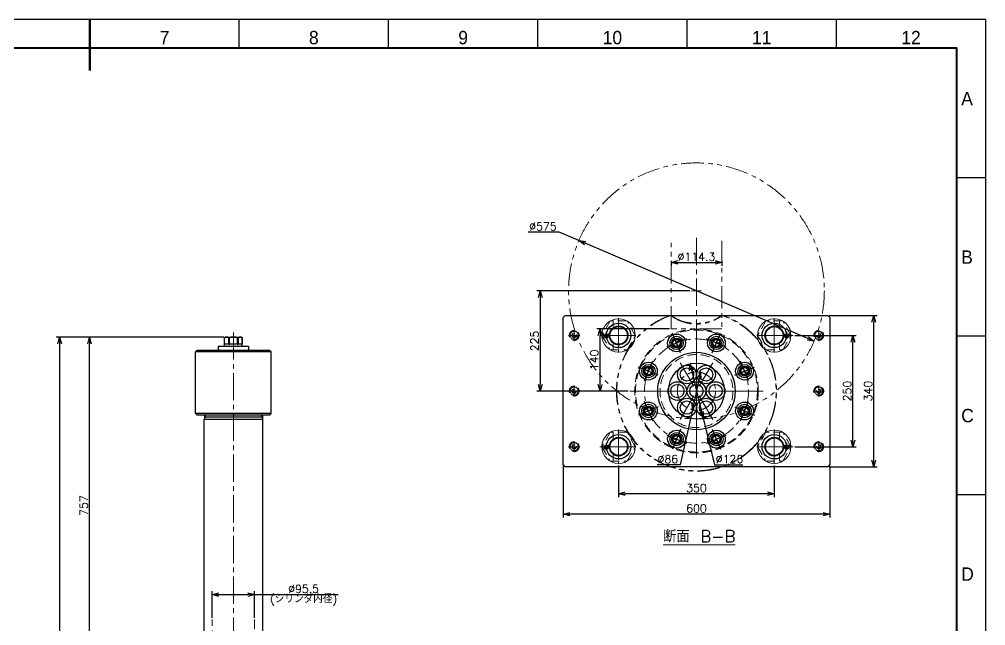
# Model space of a CAD drawing. Header units: millimetres. Extents: x 0 to 49006, y -7876 to 6995.
# Drawn here: x 43616 to 45789, y 1461 to 2824 of the extents above; entities that cross this region are included whole.
import ezdxf
from ezdxf.enums import TextEntityAlignment as Align

# ---------------------------------------------------------------- set-up
doc = ezdxf.new("R2010")
doc.units = ezdxf.units.MM
doc.header["$LTSCALE"] = 3.2
doc.header["$PDMODE"] = 99
doc.header["$PDSIZE"] = 1
for name, pattern in [('CENTER2', [28.575, 19.05, -3.175, 3.175, -3.175]), ('HIDDEN', [9.525, 6.35, -3.175]), ('PHANTOM2', [31.75, 15.875, -3.175, 3.175, -3.175, 3.175, -3.175])]:
    doc.linetypes.add(name, pattern=pattern)
for name, color, linetype, lineweight in [('04_HIDDEN', 2, 'HIDDEN', 13), ('05_CENTER', 4, 'CENTER2', 13), ('06_PHANTOM', 2, 'PHANTOM2', 13), ('08_DIM', 3, 'Continuous', 13), ('99_図枠', 7, 'Continuous', 40)]:
    doc.layers.add(name, color=color, linetype=linetype, lineweight=lineweight)
doc.layers.add('10_DRAFT', color=8, linetype='Continuous', lineweight=0, plot=False)
doc.layers.add('10_補助線', color=8, linetype='Continuous', lineweight=13, plot=False)
doc.styles.add('KSS_TXT', font='txt.shx', dxfattribs={"bigfont": 'extfont2.shx'})
doc.styles.add('KSS_TXT_L', font='txt.shx', dxfattribs={"height": 36, "bigfont": 'extfont2.shx'})
doc.styles.add('表題用', font='MS PGothic.ttf')
doc.dimstyles.new('KSS_DIM', dxfattribs={"dimscale": 12, "dimtxt": 3, "dimasz": 2.5, "dimexe": 1.25, "dimexo": 0.625, "dimtad": 1, "dimdsep": 46, "dimtxsty": 'KSS_TXT', "dimblk": 'OPEN30', "dimcen": 0, "dimazin": 2, "dimtfac": 0.75, "dimtmove": 0, "dimatfit": 3, "dimldrblk": 'OPEN30', "dimfxl": 1.25, "dimtolj": 1, "dimarcsym": 0})
doc.dimstyles.new('KSS_DIM$3', dxfattribs={"dimscale": 12, "dimtxt": 3, "dimasz": 2.5, "dimexe": 1.25, "dimexo": 0.625, "dimtad": 1, "dimtih": 1, "dimtoh": 1, "dimdsep": 46, "dimtxsty": 'KSS_TXT', "dimblk": 'OPEN30', "dimcen": 0, "dimazin": 2, "dimtfac": 0.75, "dimtofl": 0, "dimtmove": 0, "dimatfit": 3, "dimldrblk": 'OPEN30', "dimfxl": 1.25, "dimtolj": 1, "dimarcsym": 0})

# ---------------------------------------------------------------- blocks, each defined once
blk = doc.blocks.new('_Open30')
at = {"color": 0, "linetype": 'ByBlock', "lineweight": -2}
for p, q in [((-1, 0.27), (0, 0)), ((0, 0), (-1, -0.27)), ((0, 0), (-1, 0))]:
    blk.add_line(p, q, dxfattribs=at)
blk = doc.blocks.new('*D2132')
at = {"layer": '08_DIM', "color": 0, "lineweight": -2, "transparency": 16777216}
for p, q in [((44075.5, 2109.6), (43766.1, 2109.6)), ((43773.6, 1367.6), (43773.6, 2094.6)), ((43923.5, 1352.6), (43766.1, 1352.6))]:
    blk.add_line(p, q, dxfattribs=at)
at = {"layer": 'Defpoints', "color": 0, "transparency": 16777216}
for p in [(43773.6, 2109.6), (44079.3, 2109.6), (43927.3, 1352.6)]:
    blk.add_point(p, dxfattribs=at)
at = {"layer": '08_DIM', "color": 0, "lineweight": -2, "transparency": 16777216, "xscale": 15, "yscale": 15, "zscale": 15}
for p, rotation in [((43773.6, 2109.6), 90), ((43773.6, 1352.6), 270)]:
    blk.add_blockref('_Open30', p, dxfattribs=dict(at, rotation=rotation))
at = {"layer": '08_DIM', "color": 0, "transparency": 16777216, "insert": (43760.8, 1731.1), "char_height": 18, "attachment_point": 5, "rotation": 90, "style": 'KSS_TXT'}
blk.add_mtext('\\A1;757', dxfattribs=at)
blk = doc.blocks.new('*D2137')
at = {"layer": '08_DIM', "color": 0, "lineweight": -2, "transparency": 16777216}
for p, q in [((44838.4, 1819.7), (44838.4, 1704.4)), ((45438.4, 1819.7), (45438.4, 1704.4)), ((45423.4, 1711.9), (44853.4, 1711.9))]:
    blk.add_line(p, q, dxfattribs=at)
at = {"layer": 'Defpoints', "color": 0, "transparency": 16777216}
for p in [(44838.4, 1823.4), (45438.4, 1823.4), (44838.4, 1711.9)]:
    blk.add_point(p, dxfattribs=at)
at = {"layer": '08_DIM', "color": 0, "lineweight": -2, "transparency": 16777216, "xscale": 15, "yscale": 15, "zscale": 15, "rotation": 180}
blk.add_blockref('_Open30', (44838.4, 1711.9), dxfattribs=at)
at = {"layer": '08_DIM', "color": 0, "lineweight": -2, "transparency": 16777216, "xscale": 15, "yscale": 15, "zscale": 15}
blk.add_blockref('_Open30', (45438.4, 1711.9), dxfattribs=at)
at = {"layer": '08_DIM', "color": 0, "transparency": 16777216, "insert": (45138.4, 1724.7), "char_height": 18, "attachment_point": 5, "style": 'KSS_TXT'}
blk.add_mtext('\\A1;600', dxfattribs=at)
blk = doc.blocks.new('*D2138')
at = {"layer": '08_DIM', "color": 0, "lineweight": -2, "transparency": 16777216}
for p, q in [((45359.4, 2113.4), (45497.6, 2113.4)), ((45490.1, 1878.4), (45490.1, 2098.4)), ((45359.4, 1863.4), (45497.6, 1863.4))]:
    blk.add_line(p, q, dxfattribs=at)
at = {"layer": 'Defpoints', "color": 0, "transparency": 16777216}
for p in [(45355.7, 2113.4), (45490.1, 2113.4), (45355.7, 1863.4)]:
    blk.add_point(p, dxfattribs=at)
at = {"layer": '08_DIM', "color": 0, "lineweight": -2, "transparency": 16777216, "xscale": 15, "yscale": 15, "zscale": 15}
for p, rotation in [((45490.1, 2113.4), 90), ((45490.1, 1863.4), 270)]:
    blk.add_blockref('_Open30', p, dxfattribs=dict(at, rotation=rotation))
at = {"layer": '08_DIM', "color": 0, "transparency": 16777216, "insert": (45477.3, 1988.4), "char_height": 18, "attachment_point": 5, "rotation": 90, "style": 'KSS_TXT'}
blk.add_mtext('\\A1;250', dxfattribs=at)
blk = doc.blocks.new('*D2139')
at = {"layer": '08_DIM', "color": 0, "lineweight": -2, "transparency": 16777216}
for p, q in [((44963.4, 1821.1), (44963.4, 1750.1)), ((45313.4, 1821.1), (45313.4, 1750.1)), ((45298.4, 1757.6), (44978.4, 1757.6))]:
    blk.add_line(p, q, dxfattribs=at)
at = {"layer": 'Defpoints', "color": 0, "transparency": 16777216}
for p in [(44963.4, 1824.9), (45313.4, 1824.9), (44963.4, 1757.6)]:
    blk.add_point(p, dxfattribs=at)
at = {"layer": '08_DIM', "color": 0, "lineweight": -2, "transparency": 16777216, "xscale": 15, "yscale": 15, "zscale": 15, "rotation": 180}
blk.add_blockref('_Open30', (44963.4, 1757.6), dxfattribs=at)
at = {"layer": '08_DIM', "color": 0, "lineweight": -2, "transparency": 16777216, "xscale": 15, "yscale": 15, "zscale": 15}
blk.add_blockref('_Open30', (45313.4, 1757.6), dxfattribs=at)
at = {"layer": '08_DIM', "color": 0, "transparency": 16777216, "insert": (45138.4, 1770.4), "char_height": 18, "attachment_point": 5, "style": 'KSS_TXT'}
blk.add_mtext('\\A1;350', dxfattribs=at)
blk = doc.blocks.new('*D2153')
at = {"layer": '08_DIM', "color": 0, "lineweight": -2, "transparency": 16777216}
for p, q in [((45081.2, 2280.8), (45081.2, 2270)), ((45096.2, 2277.5), (45180.5, 2277.5)), ((45195.5, 2280.8), (45195.5, 2270))]:
    blk.add_line(p, q, dxfattribs=at)
at = {"layer": 'Defpoints', "color": 0, "transparency": 16777216}
for p in [(45081.2, 2284.6), (45195.5, 2284.6), (45195.5, 2277.5)]:
    blk.add_point(p, dxfattribs=at)
at = {"layer": '08_DIM', "color": 0, "lineweight": -2, "transparency": 16777216, "xscale": 15, "yscale": 15, "zscale": 15, "rotation": 180}
blk.add_blockref('_Open30', (45081.2, 2277.5), dxfattribs=at)
at = {"layer": '08_DIM', "color": 0, "lineweight": -2, "transparency": 16777216, "xscale": 15, "yscale": 15, "zscale": 15}
blk.add_blockref('_Open30', (45195.5, 2277.5), dxfattribs=at)
at = {"layer": '08_DIM', "color": 0, "transparency": 16777216, "insert": (45138.4, 2290.2), "char_height": 18, "attachment_point": 5, "style": 'KSS_TXT'}
blk.add_mtext('\\A1;%%C114.3', dxfattribs=at)
blk = doc.blocks.new('*D2154')
at = {"layer": '08_DIM', "color": 0, "lineweight": -2, "transparency": 16777216}
for p, q in [((45077.5, 2128.4), (44914, 2128.4)), ((44921.5, 2003.4), (44921.5, 2113.4)), ((44984.6, 1988.4), (44914, 1988.4))]:
    blk.add_line(p, q, dxfattribs=at)
at = {"layer": 'Defpoints', "color": 0, "transparency": 16777216}
for p in [(44921.5, 2128.4), (45081.2, 2128.4), (44988.3, 1988.4)]:
    blk.add_point(p, dxfattribs=at)
at = {"layer": '08_DIM', "color": 0, "lineweight": -2, "transparency": 16777216, "xscale": 15, "yscale": 15, "zscale": 15}
for p, rotation in [((44921.5, 2128.4), 90), ((44921.5, 1988.4), 270)]:
    blk.add_blockref('_Open30', p, dxfattribs=dict(at, rotation=rotation))
at = {"layer": '08_DIM', "color": 0, "transparency": 16777216, "insert": (44908.7, 2058.4), "char_height": 18, "attachment_point": 5, "rotation": 90, "style": 'KSS_TXT'}
blk.add_mtext('\\A1;140', dxfattribs=at)
blk = doc.blocks.new('A$C71336A15_1_1')
at = {"color": 0}
for radius in [27.5, 21, 19.7]:
    blk.add_circle((0, 0), radius, dxfattribs=at)
at = {"layer": '05_CENTER'}
for p, q in [((0, 31.5), (0, -31.5)), ((-31.5, 0), (31.5, 0))]:
    blk.add_line(p, q, dxfattribs=at)
blk = doc.blocks.new('A$C491655AE_1_1')
at = {"color": 0, "linetype": 'CENTER2'}
for p, q in [((-12.6, 0), (12.6, 0)), ((0, -12.6), (0, 12.6))]:
    blk.add_line(p, q, dxfattribs=at)
at = {"color": 0}
for p, q in [((-9.8, 0), (-4.9, 8.5)), ((-4.9, -8.5), (-9.8, 0)), ((-4.9, 8.5), (4.9, 8.5)), ((4.9, 8.5), (9.8, 0)), ((9.8, 0), (4.9, -8.5)), ((4.9, -8.5), (-4.9, -8.5))]:
    blk.add_line(p, q, dxfattribs=at)
for radius in [11, 9.25]:
    blk.add_circle((0, 0), radius, dxfattribs=at)
at = {"layer": '10_DRAFT', "style": 'KSS_TXT_L'}
blk.add_text('BT-M10', height=0.3, dxfattribs=at).set_placement((-0.7, -0.5))
blk = doc.blocks.new('M6Za_1_1')
at = {"color": 0}
for radius in [5.5, 3.4]:
    blk.add_circle((0, 0), radius, dxfattribs=at)
at = {"layer": '05_CENTER'}
for p, q in [((7.8, 0), (-7.8, 0)), ((0, -7.8), (0, 7.8))]:
    blk.add_line(p, q, dxfattribs=at)
blk = doc.blocks.new('A$C51C205AC_1_1')
at = {"color": 0}
blk.add_lwpolyline([(-18.8, 32.5), (-37.5, 0), (-18.8, -32.5), (18.8, -32.5), (37.5, 0), (18.8, 32.5)], close=True, dxfattribs=at)
for radius in [21, 19.7]:
    blk.add_circle((0, 0), radius, dxfattribs=at)
at = {"layer": '04_HIDDEN'}
for p, q in [((-12, 32.5), (-12, 17.2)), ((-12, -32.5), (-12, -17.2))]:
    blk.add_line(p, q, dxfattribs=at)
at = {"layer": '05_CENTER'}
for p, q in [((0, 38.5), (0, -38.5)), ((-42.3, 0), (42.3, 0))]:
    blk.add_line(p, q, dxfattribs=at)
at = {"layer": '10_補助線'}
blk.add_circle((0, 0), 37.5, dxfattribs=at)
blk.add_blockref('M6Za_1_1', (-28, 0))
blk = doc.blocks.new('M10Tz_1_1')
at = {"color": 0}
for radius in [5, 4]:
    blk.add_circle((0, 0), radius, dxfattribs=at)
at = {"layer": '05_CENTER'}
for p, q in [((8.3, 0), (-8.3, 0)), ((0, -8.3), (0, 8.3))]:
    blk.add_line(p, q, dxfattribs=at)
blk = doc.blocks.new('A$C65E52C81_1_1')
at = {"color": 0}
blk.add_lwpolyline([(-295, 170), (295, 170), (300, 165), (300, -165), (295, -170), (-295, -170), (-300, -165), (-300, 165)], close=True, dxfattribs=at)
for centre, radius in [((-175, 125), 21), ((175, 125), 21), ((-44.8, 108.1), 11), ((44.8, 108.1), 11), ((0, 0), 87), ((-108.1, 44.8), 11), ((0, 0), 63), ((108.1, 44.8), 11), ((-108.1, -44.8), 11), ((108.1, -44.8), 11), ((-175, -125), 21), ((-44.8, -108.1), 11), ((44.8, -108.1), 11), ((175, -125), 21)]:
    blk.add_circle(centre, radius, dxfattribs=at)
at = {"layer": '04_HIDDEN'}
for radius in [139, 82]:
    blk.add_circle((0, 0), radius, dxfattribs=at)
at = {"layer": '05_CENTER'}
for p, q in [((-175, 156.5), (-175, 93.5)), ((175, 156.5), (175, 93.5)), ((0, -150), (0, 150)), ((-206.5, 125), (-143.5, 125)), ((-37.7, 90.9), (-51.9, 125.2)), ((37.7, 90.9), (51.9, 125.2)), ((143.5, 125), (206.5, 125)), ((-90.9, 37.7), (-125.2, 51.9)), ((90.9, 37.7), (125.2, 51.9)), ((150, 0), (-150, 0)), ((-90.9, -37.7), (-125.2, -51.9)), ((90.9, -37.7), (125.2, -51.9)), ((-175, -93.5), (-175, -156.5)), ((-37.7, -90.9), (-51.9, -125.2)), ((37.7, -90.9), (51.9, -125.2)), ((175, -93.5), (175, -156.5)), ((-206.5, -125), (-143.5, -125)), ((143.5, -125), (206.5, -125))]:
    blk.add_line(p, q, dxfattribs=at)
blk.add_circle((0, 0), 117, dxfattribs=at)
at = {"layer": '04_HIDDEN'}
for p in [(-275, 125), (-275, 0), (-275, -125)]:
    blk.add_blockref('M10Tz_1_1', p, dxfattribs=at)
at = {"layer": '04_HIDDEN', "xscale": -1}
for p in [(275, 125), (275, 0), (275, -125)]:
    blk.add_blockref('M10Tz_1_1', p, dxfattribs=at)
blk = doc.blocks.new('A$C3C06132C_1_1')
for name, p in [('A$C65E52C81_1_1', (0, 0)), ('A$C71336A15_1_1', (-175, 125)), ('A$C71336A15_1_1', (175, 125)), ('A$C71336A15_1_1', (-175, -125)), ('A$C71336A15_1_1', (175, -125))]:
    blk.add_blockref(name, p)
at = {"layer": '04_HIDDEN'}
for name, p in [('A$C51C205AC_1_1', (-175, 125)), ('A$C491655AE_1_1', (-275, 125)), ('A$C491655AE_1_1', (275, 125)), ('A$C491655AE_1_1', (-275, 0)), ('A$C491655AE_1_1', (275, 0)), ('A$C51C205AC_1_1', (-175, -125)), ('A$C491655AE_1_1', (-275, -125)), ('A$C491655AE_1_1', (275, -125))]:
    blk.add_blockref(name, p, dxfattribs=at)
at = {"layer": '04_HIDDEN', "rotation": 180}
for p in [(175, 125), (175, -125)]:
    blk.add_blockref('A$C51C205AC_1_1', p, dxfattribs=at)
blk = doc.blocks.new('A$C3E8602F1_1_1')
at = {"color": 0}
for centre, radius in [((-44.8, 108.1), 10), ((-44.8, 108.1), 8), ((44.8, 108.1), 10), ((44.8, 108.1), 8), ((-108.1, 44.8), 10), ((-108.1, 44.8), 8), ((-21.5, 37.2), 21), ((-21.5, 37.2), 15), ((21.5, 37.2), 21), ((21.5, 37.2), 15), ((108.1, 44.8), 10), ((108.1, 44.8), 8), ((-43, 0), 21), ((-43, 0), 15), ((0, 0), 21), ((0, 0), 15), ((43, 0), 21), ((43, 0), 15), ((-21.5, -37.2), 21), ((21.5, -37.2), 21), ((-108.1, -44.8), 10), ((-108.1, -44.8), 8), ((-21.5, -37.2), 15), ((21.5, -37.2), 15), ((108.1, -44.8), 10), ((108.1, -44.8), 8), ((-44.8, -108.1), 10), ((-44.8, -108.1), 8), ((44.8, -108.1), 10), ((44.8, -108.1), 8)]:
    blk.add_circle(centre, radius, dxfattribs=at)
at = {"layer": '04_HIDDEN'}
blk.add_circle((0, 0), 137, dxfattribs=at)
at = {"layer": '05_CENTER'}
for p, q in [((0, 145.1), (0, -145.1)), ((-51.2, 123.6), (-38.4, 92.6)), ((51.2, 123.6), (38.4, 92.6)), ((0, 8.5), (0, 69.5)), ((-123.6, 51.2), (-92.6, 38.4)), ((-6.2, 10.8), (-36.8, 63.7)), ((6.2, 10.8), (36.8, 63.7)), ((123.6, 51.2), (92.6, 38.4)), ((-145.1, 0), (145.1, 0)), ((-6.2, -10.8), (-36.8, -63.7)), ((6.2, -10.8), (36.8, -63.7)), ((-123.6, -51.2), (-92.6, -38.4)), ((123.6, -51.2), (92.6, -38.4)), ((-51.2, -123.6), (-38.4, -92.6)), ((51.2, -123.6), (38.4, -92.6))]:
    blk.add_line(p, q, dxfattribs=at)
for radius in [117, 43]:
    blk.add_circle((0, 0), radius, dxfattribs=at)
at = {"layer": '10_DRAFT'}
blk.add_circle((0, 0), 63, dxfattribs=at)
blk = doc.blocks.new('M20CBv_1_1')
at = {"color": 0, "linetype": 'CENTER2'}
for p, q in [((0, -24), (0, 24)), ((24, 0), (-24, 0))]:
    blk.add_line(p, q, dxfattribs=at)
at = {"color": 0}
blk.add_lwpolyline([(-8.5, 4.9), (-8.5, -4.9), (0, -9.8), (8.5, -4.9), (8.5, 4.9), (0, 9.8)], close=True, dxfattribs=at)
for radius in [20, 15]:
    blk.add_circle((0, 0), radius, dxfattribs=at)
at = {"layer": '10_DRAFT', "style": 'KSS_TXT'}
blk.add_text('M20', height=2, dxfattribs=at).set_placement((0.9, 0.3))
blk = doc.blocks.new('*U169')
at = {"rotation": 22.5}
blk.add_blockref('M20CBv_1_1', (0, 0), dxfattribs=at)
blk = doc.blocks.new('A$C418B5A05_1_1')
at = {"color": 0, "linetype": 'ByBlock', "lineweight": -2, "transparency": 16777216}
for p, rotation in [((44.8, 108.1), 314.9999999999999), ((-108.1, 44.8), 44.99999999999996), ((108.1, 44.8), 270), ((-108.1, -44.8), 90), ((108.1, -44.8), 224.9999999999999), ((-44.8, -108.1), 134.9999999999999), ((44.8, -108.1), 180)]:
    blk.add_blockref('*U169', p, dxfattribs=dict(at, rotation=rotation))
blk.add_blockref('A$C3E8602F1_1_1', (0, 0))
blk.add_blockref('*U169', (-44.8, 108.1), dxfattribs=at)
blk = doc.blocks.new('A$C068D405B_1_1')
at = {"color": 0}
for p, q in [((-47, 100), (-57, 90)), ((-57, -11), (-57, 90)), ((-57, 90), (57, 90)), ((-47, 100), (47, 100)), ((47, 100), (57, 90)), ((57, -11), (57, 90))]:
    blk.add_line(p, q, dxfattribs=at)
blk.add_lwpolyline([(-62, -25), (62, -25), (62, -15), (-62, -15)], close=True, dxfattribs=at)
for centre, start, end in [((-61, -11), 270, 0), ((61, -11), 180, 270)]:
    blk.add_arc(centre, 4, start, end, dxfattribs=at)
at = {"layer": '04_HIDDEN'}
for p, q in [((-28.5, 100), (-28.5, 58)), ((-27.4, 100), (-27.4, 58)), ((27.4, 100), (27.4, 58)), ((28.5, 100), (28.5, 58)), ((-57, 80), (-28.5, 80)), ((-57, 79), (-28.5, 79)), ((-57, 71), (-28.5, 71)), ((-57, 70), (-28.5, 70))]:
    blk.add_line(p, q, dxfattribs=at)
blk.add_lwpolyline([(29, 50), (29, 58), (-29, 58), (-29, 50)], close=True, dxfattribs=at)
at = {"layer": '05_CENTER'}
for p, q in [((0, 106.4), (0, -32.8)), ((-60.4, 75), (-25.1, 75))]:
    blk.add_line(p, q, dxfattribs=at)
blk = doc.blocks.new('MSSU10-12a_1_1')
at = {"color": 0}
for p, q in [((-12, 4.2), (-11.2, 5)), ((-12, 4.2), (-12, -4.2)), ((-12, 4.2), (-1.2, 4.2)), ((-11.2, 5), (-2, 5)), ((-11.2, 5), (-11.2, -5)), ((0, 3), (-2, 5)), ((-2, 5), (-2, -5)), ((0, -3), (0, 3)), ((-12, -4.2), (-1.2, -4.2)), ((-12, -4.2), (-11.2, -5)), ((-11.2, -5), (-2, -5)), ((0, -3), (-2, -5))]:
    blk.add_line(p, q, dxfattribs=at)
at = {"layer": '04_HIDDEN', "color": 0}
for p, q in [((-8, 2.9), (-12, 2.9)), ((-12, 1.4), (-8, 1.4)), ((-8, 2.9), (-8, -2.9)), ((-6.3, 0), (-8, 2.9)), ((-6.3, 0), (-8, -2.9)), ((0, 3), (-1.7, 0)), ((0, -3), (-1.7, 0)), ((-12, -1.4), (-8, -1.4)), ((-12, -2.9), (-8, -2.9))]:
    blk.add_line(p, q, dxfattribs=at)
at = {"layer": '05_CENTER', "color": 0}
blk.add_line((2, 0), (-14, 0), dxfattribs=at)
blk = doc.blocks.new('SEPN10a_1_1')
at = {"color": 3}
blk.add_lwpolyline([(-5.5, 4.1), (0, 4.1), (0, -4.1), (-5.5, -4.1)], close=True, dxfattribs=at)
at = {"layer": '10_DRAFT'}
blk.add_line((-5.5, 0), (0, 0), dxfattribs=at)
blk = doc.blocks.new('SDR5-500-NCa_1_1')
at = {"color": 0}
for p, q in [((-867, 82), (-864, 85)), ((-867, 82), (-867, -82)), ((-864, 85), (-864, -85)), ((-725, 85), (-864, 85)), ((-725, 85), (-725, -85)), ((-722, 82), (-725, 85)), ((-722, -82), (-722, 82)), ((-713, -65.5), (-713, 65.5)), ((-713, 65.5), (-145.5, 65.5)), ((-145.5, -65.5), (-145.5, 65.5)), ((-145, 65), (-145.5, 65.5)), ((-722, 65), (-713, 65)), ((-722, 63.5), (-718, 63.5)), ((-718, -65), (-718, 65)), ((-718, 63.5), (-715.4, 65)), ((-145, 65), (-145, -65)), ((-92.9, 65), (-145, 65)), ((-140, 63.5), (-142.6, 65)), ((-140, -65), (-140, 65)), ((-90.3, 63.5), (-140, 63.5)), ((-92.9, 65), (-92.9, -65)), ((-89, 62.7), (-92.9, 65)), ((-89, -62.8), (-89, 62.7)), ((-87, 62.7), (-89, 62.7)), ((-87, 62.7), (-87, -62.8)), ((-85, 60.7), (-87, 62.7)), ((-85, -62), (-85, 62)), ((-74, 62), (-85, 62)), ((-74, 62), (-73, 61)), ((-74, 62), (-74, -62)), ((-73, -61), (-73, 61)), ((-877, 33), (-876, 34)), ((-877, -33), (-877, 33)), ((-876, 34), (-876, -34)), ((-876, 34), (-867, 34)), ((-867, 34), (-867, -34)), ((-66.4, 29.7), (-73, 31.5)), ((-55, 28.5), (-65, 28.5)), ((-65, -28.5), (-65, 28.5)), ((-55, 7.3), (-55, 28.5)), ((-54.2, 27), (-51, 27)), ((-48.4, 28.5), (-51, 27)), ((-51, -27), (-51, 27)), ((-50.1, 27.5), (-3.9, 27.5)), ((-5.6, 28.5), (-48.4, 28.5)), ((-48.4, -28.5), (-48.4, 28.5)), ((-3, 27), (-5.6, 28.5)), ((-5.6, 28.5), (-5.6, -28.5)), ((-1, 27), (-3, 27)), ((-3, -27), (-3, 27)), ((0, 26), (-1, 27)), ((-1, 27), (-1, -27)), ((0, -26), (0, 26)), ((-897, 18), (-895.8, 20)), ((-897, -18), (-897, 18)), ((-897, 10.8), (-895.5, 9.3)), ((-895.8, 20), (-895.8, 19.9)), ((-877.8, 20), (-895.8, 20)), ((-895.8, 19.9), (-882, 19.9)), ((-895.8, 11.2), (-895.8, 8.7)), ((-882, 11.2), (-895.8, 11.2)), ((-895.8, 8.7), (-882, 8.7)), ((-882, 11.2), (-882, 19.9)), ((-882, -8.7), (-882, 8.7)), ((-51, -7.3), (-65, 11.7)), ((-65, 11.7), (-55, 11.7)), ((-51, 7.3), (-65, -11.7)), ((-51, 7.3), (-55, 7.3)), ((-895.5, -9.3), (-897, -10.8)), ((-897, -18), (-895.8, -20)), ((-895.8, -8.7), (-895.8, -11.2)), ((-882, -8.7), (-895.8, -8.7)), ((-895.8, -11.2), (-882, -11.2)), ((-895.8, -19.9), (-895.8, -20)), ((-882, -19.9), (-895.8, -19.9)), ((-877.8, -20), (-895.8, -20)), ((-882, -19.9), (-882, -11.2)), ((-65, -11.7), (-55, -11.7)), ((-55, -28.5), (-55, -7.3)), ((-51, -7.3), (-55, -7.3)), ((-876, -34), (-877, -33)), ((-876, -34), (-867, -34)), ((-73, -31.5), (-66.4, -29.7)), ((-65, -28.5), (-55, -28.5)), ((-51, -27), (-54.2, -27)), ((-51, -27), (-48.4, -28.5)), ((-3.9, -27.5), (-50.1, -27.5)), ((-48.4, -28.5), (-5.6, -28.5)), ((-5.6, -28.5), (-3, -27)), ((-3, -27), (-1, -27)), ((-1, -27), (0, -26)), ((-722, -63.5), (-718, -63.5)), ((-722, -65), (-713, -65)), ((-718, -63.5), (-715.4, -65)), ((-145.5, -65.5), (-145, -65)), ((-145, -65), (-92.9, -65)), ((-142.6, -65), (-140, -63.5)), ((-140, -63.5), (-90.3, -63.5)), ((-92.9, -65), (-89, -62.8)), ((-89, -62.8), (-87, -62.8)), ((-87, -62.8), (-85, -60.7)), ((-74, -62), (-85, -62)), ((-73, -61), (-74, -62)), ((-864, -85), (-867, -82)), ((-725, -85), (-864, -85)), ((-725, -85), (-722, -82)), ((-145.5, -65.5), (-713, -65.5))]:
    blk.add_line(p, q, dxfattribs=at)
for centre, radius, start, end in [((-66.9, 27.8), 2, 20.9011, 75), ((-54.2, 27.8), 0.8, 180, 270), ((-877.8, 20.8), 0.8, 270, 0), ((-877.8, -20.8), 0.8, 0, 90), ((-66.9, -27.8), 2, 285, 339.0989), ((-54.2, -27.8), 0.8, 90, 180)]:
    blk.add_arc(centre, radius, start, end, dxfattribs=at)
for points, start_tangent, end_tangent in [([(-895.8, 19.9), (-896.2, 19.2), (-896.5, 18.5), (-896.7, 17.8), (-896.8, 17.3), (-896.9, 16.7), (-897, 16.1), (-897, 15.6)], (-0.424612, -0.905375), (-0.035971, -0.999353)), ([(-897, 15.6), (-897, 15.1), (-896.9, 14.6), (-896.8, 14), (-896.7, 13.4), (-896.5, 12.9), (-896.3, 12.3), (-896.1, 11.8), (-895.8, 11.2)], (0.033003, -0.999455), (0.4305, -0.902591)), ([(-895.8, 8.7), (-896.1, 7.4), (-896.4, 6.2), (-896.6, 4.9), (-896.8, 3.6), (-896.9, 2.7), (-896.9, 1.8), (-897, 0.9), (-897, 0)], (-0.230061, -0.973176), (-0.014404, -0.999896)), ([(-897, 0), (-897, -1.1), (-896.9, -2.3), (-896.8, -3.4), (-896.7, -4.6), (-896.5, -5.7), (-896.3, -6.9), (-896.1, -7.8), (-895.8, -8.7)], (0.018431, -0.99983), (0.233877, -0.972266)), ([(-895.8, -11.2), (-896.2, -11.9), (-896.5, -12.7), (-896.7, -13.4), (-896.8, -13.9), (-896.9, -14.5), (-897, -15), (-897, -15.6)], (-0.424612, -0.905375), (-0.035971, -0.999353)), ([(-897, -15.6), (-897, -16.1), (-896.9, -16.6), (-896.8, -17.2), (-896.7, -17.7), (-896.5, -18.3), (-896.3, -18.8), (-896.1, -19.4), (-895.8, -19.9)], (0.033003, -0.999455), (0.4305, -0.902591))]:
    blk.add_spline(points, degree=3, dxfattribs=dict(at, start_tangent=start_tangent, end_tangent=end_tangent))
at = {"layer": '04_HIDDEN', "color": 0}
for p, q in [((-262.2, 47.7), (-156.8, 47.7)), ((-225.8, 31.5), (-73, 31.5)), ((-896.7, 10.5), (-879, 9.9)), ((-895.5, 9.3), (-880.5, 8.8)), ((-879, -9.9), (-896.7, -10.5)), ((-880.5, -8.8), (-895.5, -9.3)), ((-73, -31.5), (-225.8, -31.5)), ((-156.8, -47.8), (-262.2, -47.8)), ((-185.5, -65.5), (-185.1, -52.8)), ((-185.1, -52.8), (-183.8, -50.6)), ((-164.9, -52.8), (-185.1, -52.8)), ((-184.3, -65.5), (-183.9, -52.8)), ((-183.8, -52.8), (-183.8, -47.8)), ((-166.2, -52.8), (-166.2, -47.8)), ((-164.9, -52.8), (-166.2, -50.6)), ((-166.1, -52.8), (-165.7, -65.5)), ((-164.9, -52.8), (-164.5, -65.5))]:
    blk.add_line(p, q, dxfattribs=at)
at = {"layer": '05_CENTER', "color": 0}
for p, q in [((-907.5, 0), (4.4, 0)), ((325.8, 0), (508.2, 0)), ((-175, -43.1), (-175, -70.1))]:
    blk.add_line(p, q, dxfattribs=at)
at = {"layer": '06_PHANTOM', "color": 0}
for p, q in [((427, 31.5), (337.2, 31.5)), ((433.6, 29.7), (427, 31.5)), ((427, -31.5), (427, 31.5)), ((435, -28.5), (435, 28.5)), ((435, 26), (449, 26)), ((445, -26), (445, 26)), ((451.6, 28.5), (449, 27)), ((449, -27), (449, 27)), ((449.9, 27.5), (496.1, 27.5)), ((494.4, 28.5), (451.6, 28.5)), ((451.6, -28.5), (451.6, 28.5)), ((497, 27), (494.4, 28.5)), ((494.4, 28.5), (494.4, -28.5)), ((499, 27), (497, 27)), ((497, -27), (497, 27)), ((500, 26), (499, 27)), ((499, 27), (499, -27)), ((500, -26), (500, 26)), ((337.2, -31.5), (427, -31.5)), ((427, -31.5), (433.6, -29.7)), ((435, -26), (449, -26)), ((449, -27), (451.6, -28.5)), ((496.1, -27.5), (449.9, -27.5)), ((451.6, -28.5), (494.4, -28.5)), ((494.4, -28.5), (497, -27)), ((497, -27), (499, -27)), ((499, -27), (500, -26))]:
    blk.add_line(p, q, dxfattribs=at)
for centre, start, end in [((433.1, 27.8), 20.9011, 75), ((433.1, -27.8), 285, 339.0989)]:
    blk.add_arc(centre, 2, start, end, dxfattribs=at)
blk = doc.blocks.new('A$C3B9F5E81_1_1')
at = {"color": 4, "rotation": 270}
blk.add_blockref('SDR5-500-NCa_1_1', (0, -90), dxfattribs=at)
at = {"layer": '04_HIDDEN'}
blk.add_blockref('A$C068D405B_1_1', (0, -140), dxfattribs=at)
at = {"layer": '06_PHANTOM', "color": 4}
for p in [(-34, -65), (-34, -565)]:
    blk.add_blockref('MSSU10-12a_1_1', p, dxfattribs=at)
at = {"layer": '06_PHANTOM'}
for name, p in [('SEPN10a_1_1', (-28.5, -65)), ('A$C068D405B_1_1', (0, -640)), ('SEPN10a_1_1', (-28.5, -565))]:
    blk.add_blockref(name, p, dxfattribs=at)
blk = doc.blocks.new('*D2160')
at = {"layer": '08_DIM', "color": 0, "lineweight": -2, "transparency": 16777216}
for p, q in [((45144.4, 2015.8), (45132.3, 1961.1)), ((45129.1, 1946.4), (45101.6, 1822.8)), ((45101.6, 1822.8), (45049.9, 1822.8))]:
    blk.add_line(p, q, dxfattribs=at)
at = {"layer": 'Defpoints', "color": 0, "transparency": 16777216}
for p in [(45147.7, 2030.4), (45129.1, 1946.4)]:
    blk.add_point(p, dxfattribs=at)
at = {"layer": '08_DIM', "color": 0, "lineweight": -2, "transparency": 16777216, "xscale": 15, "yscale": 15, "zscale": 15}
for p, rotation in [((45147.7, 2030.4), 77.49584498508494), ((45129.1, 1946.4), 257.4958449850849)]:
    blk.add_blockref('_Open30', p, dxfattribs=dict(at, rotation=rotation))
at = {"layer": '08_DIM', "color": 0, "transparency": 16777216, "insert": (45073.9, 1835.5), "char_height": 18, "attachment_point": 5, "style": 'KSS_TXT'}
blk.add_mtext('\\A1;%%C86', dxfattribs=at)
blk = doc.blocks.new('*D2174')
at = {"layer": '08_DIM', "color": 0, "lineweight": -2, "transparency": 16777216}
for p, q in [((44075.5, 2109.6), (43698.8, 2109.6)), ((43706.3, 2094.6), (43706.3, 597.6)), ((43881.2, 582.6), (43698.8, 582.6))]:
    blk.add_line(p, q, dxfattribs=at)
at = {"layer": 'Defpoints', "color": 0, "transparency": 16777216}
for p in [(44079.3, 2109.6), (43706.3, 582.6), (43884.9, 582.6)]:
    blk.add_point(p, dxfattribs=at)
at = {"layer": '08_DIM', "color": 0, "lineweight": -2, "transparency": 16777216, "xscale": 15, "yscale": 15, "zscale": 15}
for p, rotation in [((43706.3, 2109.6), 90), ((43706.3, 582.6), 270)]:
    blk.add_blockref('_Open30', p, dxfattribs=dict(at, rotation=rotation))
at = {"layer": '08_DIM', "color": 0, "transparency": 16777216, "insert": (43693.6, 1346.1), "char_height": 18, "attachment_point": 5, "rotation": 90, "style": 'KSS_TXT'}
blk.add_mtext('\\A1;1527', dxfattribs=at)
blk = doc.blocks.new('*D2177')
at = {"layer": '08_DIM', "color": 0, "lineweight": -2, "transparency": 16777216}
for p, q in [((45127, 2035.1), (45149.8, 1941.8)), ((45153.3, 1927.2), (45178.8, 1822.9)), ((45178.8, 1822.9), (45242.6, 1822.9))]:
    blk.add_line(p, q, dxfattribs=at)
at = {"layer": 'Defpoints', "color": 0, "transparency": 16777216}
for p in [(45123.4, 2049.6), (45153.3, 1927.2)]:
    blk.add_point(p, dxfattribs=at)
at = {"layer": '08_DIM', "color": 0, "lineweight": -2, "transparency": 16777216, "xscale": 15, "yscale": 15, "zscale": 15}
for p, rotation in [((45123.4, 2049.6), 103.731208387844), ((45153.3, 1927.2), 283.7312083878439)]:
    blk.add_blockref('_Open30', p, dxfattribs=dict(at, rotation=rotation))
at = {"layer": '08_DIM', "color": 0, "transparency": 16777216, "insert": (45212.6, 1835.7), "char_height": 18, "attachment_point": 5, "style": 'KSS_TXT'}
blk.add_mtext('\\A1;%%C126', dxfattribs=at)
blk = doc.blocks.new('*D2179')
at = {"layer": '08_DIM', "color": 0, "lineweight": -2, "transparency": 16777216}
for p, q in [((44049.5, 1478.6), (44049.5, 1538.6)), ((44064.5, 1531.1), (44130, 1531.1)), ((44145, 1478.6), (44145, 1538.6)), ((44145, 1531.1), (44332.5, 1531.1))]:
    blk.add_line(p, q, dxfattribs=at)
at = {"layer": 'Defpoints', "color": 0, "transparency": 16777216}
for p in [(44145, 1531.1), (44049.5, 1474.9), (44145, 1474.9)]:
    blk.add_point(p, dxfattribs=at)
at = {"layer": '08_DIM', "color": 0, "lineweight": -2, "transparency": 16777216, "xscale": 15, "yscale": 15, "zscale": 15, "rotation": 180}
blk.add_blockref('_Open30', (44049.5, 1531.1), dxfattribs=at)
at = {"layer": '08_DIM', "color": 0, "lineweight": -2, "transparency": 16777216, "xscale": 15, "yscale": 15, "zscale": 15}
blk.add_blockref('_Open30', (44145, 1531.1), dxfattribs=at)
at = {"layer": '08_DIM', "color": 0, "transparency": 16777216, "char_height": 18, "attachment_point": 5, "style": 'KSS_TXT'}
for s, insert in [('\\A1;%%C95.5', (44255, 1543.9)), ('\\A1;(シリンダ内径)', (44255, 1518.4))]:
    blk.add_mtext(s, dxfattribs=dict(at, insert=insert))
blk = doc.blocks.new('*D2181')
at = {"layer": '08_DIM', "color": 0, "lineweight": -2, "transparency": 16777216}
for p, q in [((44829.8, 2345.6), (44760, 2345.6)), ((44874.1, 2326.6), (44829.8, 2345.6)), ((45388.9, 2106.2), (44887.9, 2320.7))]:
    blk.add_line(p, q, dxfattribs=at)
at = {"layer": 'Defpoints', "color": 0, "transparency": 16777216}
for p in [(44874.1, 2326.6), (45402.7, 2100.3)]:
    blk.add_point(p, dxfattribs=at)
at = {"layer": '08_DIM', "color": 0, "lineweight": -2, "transparency": 16777216, "xscale": 15, "yscale": 15, "zscale": 15}
for p, rotation in [((44874.1, 2326.6), 156.8212817424115), ((45402.7, 2100.3), 336.8212817424114)]:
    blk.add_blockref('_Open30', p, dxfattribs=dict(at, rotation=rotation))
at = {"layer": '08_DIM', "color": 0, "transparency": 16777216, "insert": (44793, 2358.3), "char_height": 18, "attachment_point": 5, "style": 'KSS_TXT'}
blk.add_mtext('\\A1;%%C575', dxfattribs=at)
blk = doc.blocks.new('*D2182')
at = {"layer": '08_DIM', "color": 0, "lineweight": -2, "transparency": 16777216}
for p, q in [((45123.4, 2213.4), (44779.7, 2213.4)), ((44787.2, 2198.4), (44787.2, 2003.4)), ((44984.6, 1988.4), (44779.7, 1988.4))]:
    blk.add_line(p, q, dxfattribs=at)
at = {"layer": 'Defpoints', "color": 0, "transparency": 16777216}
for p in [(45127.2, 2213.4), (44787.2, 1988.4), (44988.3, 1988.4)]:
    blk.add_point(p, dxfattribs=at)
at = {"layer": '08_DIM', "color": 0, "lineweight": -2, "transparency": 16777216, "xscale": 15, "yscale": 15, "zscale": 15}
for p, rotation in [((44787.2, 2213.4), 90), ((44787.2, 1988.4), 270)]:
    blk.add_blockref('_Open30', p, dxfattribs=dict(at, rotation=rotation))
at = {"layer": '08_DIM', "color": 0, "transparency": 16777216, "insert": (44774.5, 2100.9), "char_height": 18, "attachment_point": 5, "rotation": 90, "style": 'KSS_TXT'}
blk.add_mtext('\\A1;225', dxfattribs=at)
blk = doc.blocks.new('*D2184')
at = {"layer": '08_DIM', "color": 0, "lineweight": -2, "transparency": 16777216}
for p, q in [((45437.1, 2158.4), (45544.5, 2158.4)), ((45537, 1833.4), (45537, 2143.4)), ((45437.1, 1818.4), (45544.5, 1818.4))]:
    blk.add_line(p, q, dxfattribs=at)
at = {"layer": 'Defpoints', "color": 0, "transparency": 16777216}
for p in [(45433.4, 2158.4), (45537, 2158.4), (45433.4, 1818.4)]:
    blk.add_point(p, dxfattribs=at)
at = {"layer": '08_DIM', "color": 0, "lineweight": -2, "transparency": 16777216, "xscale": 15, "yscale": 15, "zscale": 15}
for p, rotation in [((45537, 2158.4), 90), ((45537, 1818.4), 270)]:
    blk.add_blockref('_Open30', p, dxfattribs=dict(at, rotation=rotation))
at = {"layer": '08_DIM', "color": 0, "transparency": 16777216, "insert": (45524.3, 1988.4), "char_height": 18, "attachment_point": 5, "rotation": 90, "style": 'KSS_TXT'}
blk.add_mtext('\\A1;340', dxfattribs=at)

msp = doc.modelspace()

# ---------------------------------------------------------------- linework, layer by layer
at = {"layer": '05_CENTER'}
for p, q in [((45138.38, 2332.396), (45138.38, 2118.702)), ((45149.607, 2213.427), (45127.153, 2213.427))]:
    msp.add_line(p, q, dxfattribs=at)
at = {"layer": '06_PHANTOM'}
for p, q in [((45081.23, 2128.427), (45081.23, 2325.985)), ((45195.53, 2325.985), (45195.53, 2128.427)), ((45080.373, 2158.824), (45080.934, 2158.089)), ((45080.373, 2158.824), (45080.934, 2158.089)), ((45196.387, 2158.824), (45195.825, 2158.089)), ((45196.387, 2158.824), (45195.825, 2158.089)), ((45195.53, 2128.427), (45081.23, 2128.427))]:
    msp.add_line(p, q, dxfattribs=at)
msp.add_circle((45138.38, 2213.427), 287.5, dxfattribs=at)
for centre, radius, start, end in [((45138.38, 1988.427), 180, 108.799776, 71.200224), ((45138.38, 1988.427), 179.123, 108.705584, 71.294416), ((45138.38, 2241.295), 100.828, 234.878741, 305.121259), ((45138.38, 2234.122), 95.295, 232.927785, 307.072215)]:
    msp.add_arc(centre, radius, start, end, dxfattribs=at)
at = {"layer": '99_図枠', "lineweight": 53}
msp.add_line((43774.513, 2823.506), (43774.513, 2708.494), dxfattribs=at)
at = {"layer": '99_図枠', "lineweight": 25}
for p, q in [((44110.197, 2758.499), (44110.197, 2823.506)), ((44445.88, 2758.499), (44445.88, 2823.506)), ((44781.564, 2758.499), (44781.564, 2823.506)), ((44781.564, 2758.499), (44781.564, 2823.506)), ((45117.248, 2758.499), (45117.248, 2823.506)), ((45452.931, 2758.499), (45452.931, 2823.506)), ((45788.615, 2467.441), (45723.609, 2467.441)), ((45788.615, 2111.377), (45723.609, 2111.377)), ((45788.615, 1755.312), (45723.609, 1755.312))]:
    msp.add_line(p, q, dxfattribs=at)
at = {"layer": '99_図枠'}
msp.add_lwpolyline([(41955.231, 39.997), (45723.609, 39.997), (45723.609, 2758.499), (41955.231, 2758.499)], close=True, dxfattribs=at)
at = {"layer": 'Defpoints'}
msp.add_lwpolyline([(41760.411, -24.719), (45788.615, -24.719), (45788.615, 2823.506), (41760.411, 2823.506)], close=True, dxfattribs=at)

# ---------------------------------------------------------------- block references
for name, p in [('A$C3C06132C_1_1', (45138.38, 1988.427)), ('A$C418B5A05_1_1', (45138.38, 1988.427)), ('A$C3B9F5E81_1_1', (44097.268, 1302.633))]:
    msp.add_blockref(name, p)

# ---------------------------------------------------------------- texts
at = {"layer": '08_DIM', "style": 'KSS_TXT'}
msp.add_text('%%u断面 B-B', height=27, dxfattribs=at).set_placement((45063.493, 1648.586))
at = {"layer": '99_図枠', "lineweight": 13, "style": '表題用'}
for s, p in [('7', (43942.355, 2758.499)), ('8', (44278.039, 2758.499)), ('9', (44613.722, 2758.499)), ('10', (44949.406, 2758.499)), ('11', (45285.09, 2758.499)), ('12', (45620.773, 2758.499))]:
    msp.add_text(s, height=30.003, dxfattribs=at).set_placement(p, align=Align.BOTTOM_CENTER)
for s, p in [('A', (45733.61, 2645.473)), ('B', (45733.61, 2289.409)), ('C', (45733.61, 1933.345)), ('D', (45733.61, 1577.28))]:
    msp.add_text(s, height=30.003, dxfattribs=at).set_placement(p, align=Align.MIDDLE_LEFT)

# ---------------------------------------------------------------- dimensions: what is measured, and where the dimension line sits
at = {"layer": '08_DIM', "color": 1}
for p1, p2, override, picture, middle in [((45402.673, 2100.267), (44874.086, 2326.588), {"dimscale": 6, "dimpost": '%%C<>', "dimtix": 1, "dimatfit": 2}, '*D2181', (44793.022, 2345.561)), ((45123.426, 2049.627), (45153.334, 1927.228), {"dimscale": 6, "dimpost": '%%C<>', "dimtix": 1, "dimatfit": 2, "dimarcsym": 1}, '*D2177', (45212.565, 1822.949)), ((45147.69, 2030.407), (45129.07, 1946.447), {"dimscale": 6, "dimpost": '%%C<>', "dimtix": 1, "dimatfit": 2}, '*D2160', (45073.891, 1822.765))]:
    dim = msp.add_diameter_dim_2p(p1=p1, p2=p2, dimstyle='KSS_DIM$3', override=override, dxfattribs=at)
    dim.commit()
    dim.dimension.update_dxf_attribs({"geometry": picture, "text_midpoint": middle, "dimtype": 163})
dim = msp.add_linear_dim(base=(45195.53, 2277.474), p1=(45081.23, 2284.599), p2=(45195.53, 2284.599), text='%%C<>', dimstyle='KSS_DIM', override={"dimscale": 6, "dimarcsym": 1}, dxfattribs=at)
dim.commit()
dim.dimension.update_dxf_attribs({"geometry": '*D2153', "text_midpoint": (45138.38, 2290.224)})
for base, p1, p2, override, picture, middle in [((44787.227, 1988.427), (45127.153, 2213.427), (44988.331, 1988.427), {"dimscale": 6}, '*D2182', (44774.477, 2100.927)), ((45537.043, 2158.427), (45433.38, 1818.427), (45433.38, 2158.427), {"dimscale": 6, "dimarcsym": 1}, '*D2184', (45524.293, 1988.427)), ((43706.319, 582.633), (44079.268, 2109.633), (43884.915, 582.633), {"dimscale": 6, "dimarcsym": 1}, '*D2174', (43693.569, 1346.133)), ((44921.485, 2128.427), (44988.331, 1988.427), (45081.23, 2128.427), {"dimscale": 6, "dimarcsym": 1}, '*D2154', (44908.735, 2058.427)), ((45490.057, 2113.427), (45355.66, 1863.427), (45355.66, 2113.427), {"dimscale": 6, "dimarcsym": 1}, '*D2138', (45477.307, 1988.427))]:
    dim = msp.add_linear_dim(base=base, p1=p1, p2=p2, angle=90, dimstyle='KSS_DIM', override=override, dxfattribs=at)
    dim.commit()
    dim.dimension.update_dxf_attribs({"geometry": picture, "text_midpoint": middle})
at = {"layer": '08_DIM'}
dim = msp.add_linear_dim(base=(43773.554, 2109.633), p1=(43927.268, 1352.633), p2=(44079.268, 2109.633), angle=90, dimstyle='KSS_DIM', override={"dimscale": 6, "dimarcsym": 1}, dxfattribs=at)
dim.commit()
dim.dimension.update_dxf_attribs({"geometry": '*D2132', "text_midpoint": (43760.804, 1731.133)})
dim = msp.add_linear_dim(base=(44838.38, 1711.908), p1=(45438.38, 1823.427), p2=(44838.38, 1823.427), dimstyle='KSS_DIM', override={"dimscale": 6, "dimarcsym": 1}, dxfattribs=at)
dim.commit()
dim.dimension.update_dxf_attribs({"geometry": '*D2137', "text_midpoint": (45138.38, 1724.658)})
at = {"layer": '08_DIM', "color": 1}
dim = msp.add_linear_dim(base=(44963.38, 1757.65), p1=(45313.38, 1824.883), p2=(44963.38, 1824.883), dimstyle='KSS_DIM', override={"dimscale": 6, "dimarcsym": 1}, dxfattribs=at)
dim.commit()
dim.dimension.update_dxf_attribs({"geometry": '*D2139', "text_midpoint": (45138.38, 1770.4)})
at = {"layer": '08_DIM'}
dim = msp.add_linear_dim(base=(44145.018, 1531.121), p1=(44049.518, 1474.864), p2=(44145.018, 1474.864), angle=180, text='%%C<>', dimstyle='KSS_DIM', override={"dimscale": 6, "dimpost": '\\X(シリンダ内径)', "dimarcsym": 1}, dxfattribs=at)
dim.commit()
dim.dimension.update_dxf_attribs({"geometry": '*D2179', "text_midpoint": (44254.977, 1531.121), "dimtype": 160})

doc.saveas('drawing.dxf')
